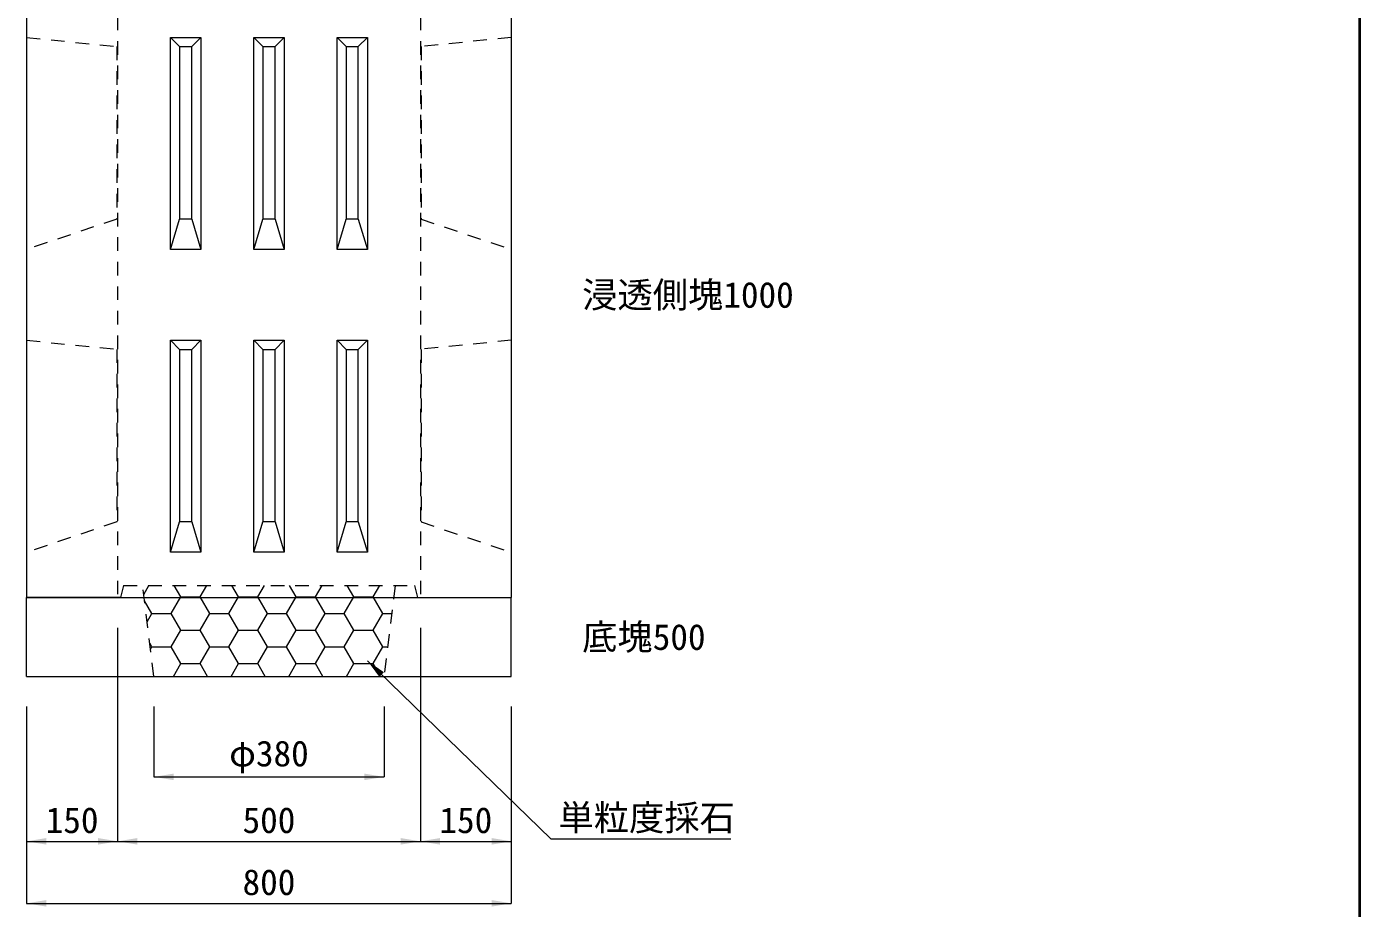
# Model space of a CAD drawing. Units: millimetres at full size, sheet at 1:30. Extents: x 19038 to 49388, y -43687 to -27642.
# Drawn here: x 26588 to 28788, y -38568 to -37112 of the extents above; entities that cross this region are included whole.
import ezdxf
from ezdxf.enums import TextEntityAlignment as Align

# ---------------------------------------------------------------- set-up
doc = ezdxf.new("R2010")
doc.units = ezdxf.units.MM
doc.header["$LTSCALE"] = 30
doc.linetypes.add('USER1', pattern=[1.35, 0.75, -0.6])
for name, color, linetype, lineweight in [('0_2', 7, 'Continuous', 9), ('図枠', 7, 'Continuous', 5), ('寸法線', 7, 'Continuous', 9), ('本体', 2, 'Continuous', 13), ('ﾊｯﾁﾝｸﾞ', 7, 'Continuous', 5)]:
    doc.layers.add(name, color=color, linetype=linetype, lineweight=lineweight)
doc.styles.add('ＭＳ ゴシック', font='')
doc.styles.get('ＭＳ ゴシック').set_extended_font_data('MS Gothic')

# ---------------------------------------------------------------- blocks, each defined once
blk = doc.blocks.new('filled_arrow')
at = {"color": 0, "linetype": 'Continuous', "lineweight": -2}
blk.add_solid([(7.5, 1.25), (0, 0), (7.5, -1.25)], dxfattribs=at)

msp = doc.modelspace()

# ---------------------------------------------------------------- linework, layer by layer
at = {"layer": '0_2', "linetype": 'USER1'}
for p, q in [((26587.99, -37129.5), (26736.99, -37144.5)), ((27387.99, -37129.5), (27238.99, -37144.5)), ((26736.99, -37144.5), (26736.99, -37429.5)), ((27238.99, -37144.5), (27238.99, -37429.5)), ((26736.99, -37429.5), (26587.99, -37479.5)), ((27238.99, -37429.5), (27387.99, -37479.5)), ((26587.99, -37629.5), (26736.99, -37644.5)), ((27387.99, -37629.5), (27238.99, -37644.5)), ((26736.99, -37644.5), (26736.99, -37929.5)), ((27238.99, -37644.5), (27238.99, -37929.5)), ((26736.99, -37929.5), (26587.99, -37979.5)), ((27238.99, -37929.5), (27387.99, -37979.5))]:
    msp.add_line(p, q, dxfattribs=at)
at = {"layer": '0_2'}
for p, q in [((26825.49, -37129.5), (26875.49, -37129.5)), ((26825.49, -37479.5), (26825.49, -37129.5)), ((26875.49, -37129.5), (26875.49, -37479.5)), ((26962.99, -37129.5), (27012.99, -37129.5)), ((26962.99, -37479.5), (26962.99, -37129.5)), ((27012.99, -37129.5), (27012.99, -37479.5)), ((27100.49, -37129.5), (27150.49, -37129.5)), ((27100.49, -37479.5), (27100.49, -37129.5)), ((27150.49, -37129.5), (27150.49, -37479.5)), ((26840.49, -37144.5), (26860.49, -37144.5)), ((26977.99, -37144.5), (26997.99, -37144.5)), ((27115.49, -37144.5), (27135.49, -37144.5)), ((26825.49, -37479.5), (26840.49, -37429.5)), ((26860.49, -37429.5), (26840.49, -37429.5)), ((26860.49, -37429.5), (26875.49, -37479.5)), ((26962.99, -37479.5), (26977.99, -37429.5)), ((26997.99, -37429.5), (26977.99, -37429.5)), ((26997.99, -37429.5), (27012.99, -37479.5)), ((27100.49, -37479.5), (27115.49, -37429.5)), ((27135.49, -37429.5), (27115.49, -37429.5)), ((27135.49, -37429.5), (27150.49, -37479.5)), ((26875.49, -37479.5), (26825.49, -37479.5)), ((27012.99, -37479.5), (26962.99, -37479.5)), ((27150.49, -37479.5), (27100.49, -37479.5)), ((26825.49, -37629.5), (26875.49, -37629.5)), ((26825.49, -37979.5), (26825.49, -37629.5)), ((26875.49, -37629.5), (26875.49, -37979.5)), ((26962.99, -37629.5), (27012.99, -37629.5)), ((26962.99, -37979.5), (26962.99, -37629.5)), ((27012.99, -37629.5), (27012.99, -37979.5)), ((27100.49, -37629.5), (27150.49, -37629.5)), ((27100.49, -37979.5), (27100.49, -37629.5)), ((27150.49, -37629.5), (27150.49, -37979.5)), ((26840.49, -37644.5), (26860.49, -37644.5)), ((26977.99, -37644.5), (26997.99, -37644.5)), ((27115.49, -37644.5), (27135.49, -37644.5)), ((26825.49, -37979.5), (26840.49, -37929.5)), ((26860.49, -37929.5), (26840.49, -37929.5)), ((26860.49, -37929.5), (26875.49, -37979.5)), ((26962.99, -37979.5), (26977.99, -37929.5)), ((26997.99, -37929.5), (26977.99, -37929.5)), ((26997.99, -37929.5), (27012.99, -37979.5)), ((27100.49, -37979.5), (27115.49, -37929.5)), ((27135.49, -37929.5), (27115.49, -37929.5)), ((27135.49, -37929.5), (27150.49, -37979.5)), ((26875.49, -37979.5), (26825.49, -37979.5)), ((27012.99, -37979.5), (26962.99, -37979.5)), ((27150.49, -37979.5), (27100.49, -37979.5))]:
    msp.add_line(p, q, dxfattribs=at)
for points in [[(26825.49, -37129.5), (26840.49, -37144.5), (26840.49, -37429.5)], [(26860.49, -37429.5), (26860.49, -37144.5), (26875.49, -37129.5)], [(26962.99, -37129.5), (26977.99, -37144.5), (26977.99, -37429.5)], [(26997.99, -37429.5), (26997.99, -37144.5), (27012.99, -37129.5)], [(27100.49, -37129.5), (27115.49, -37144.5), (27115.49, -37429.5)], [(27135.49, -37429.5), (27135.49, -37144.5), (27150.49, -37129.5)], [(26825.49, -37629.5), (26840.49, -37644.5), (26840.49, -37929.5)], [(26860.49, -37929.5), (26860.49, -37644.5), (26875.49, -37629.5)], [(26962.99, -37629.5), (26977.99, -37644.5), (26977.99, -37929.5)], [(26997.99, -37929.5), (26997.99, -37644.5), (27012.99, -37629.5)], [(27100.49, -37629.5), (27115.49, -37644.5), (27115.49, -37929.5)], [(27135.49, -37929.5), (27135.49, -37644.5), (27150.49, -37629.5)]]:
    msp.add_lwpolyline(points, dxfattribs=at)
at = {"layer": '図枠', "lineweight": 40}
msp.add_line((28787.99, -34976.71), (28787.99, -40516.71), dxfattribs=at)
at = {"layer": '寸法線'}
for p, q in [((26737.99, -38104.5), (26737.99, -38456.94)), ((26737.99, -38104.5), (26737.99, -38456.94)), ((27237.99, -38104.5), (27237.99, -38456.94)), ((27237.99, -38104.5), (27237.99, -38456.94)), ((26587.99, -38234.5), (26587.99, -38456.94)), ((26587.99, -38234.5), (26587.99, -38559.33)), ((26797.99, -38234.5), (26797.99, -38350.52)), ((27177.99, -38234.5), (27177.99, -38350.52)), ((27387.99, -38234.5), (27387.99, -38456.94)), ((27387.99, -38234.5), (27387.99, -38559.33)), ((26797.99, -38350.52), (27177.99, -38350.52)), ((26587.99, -38456.94), (26737.99, -38456.94)), ((26737.99, -38456.94), (27237.99, -38456.94)), ((27237.99, -38456.94), (27387.99, -38456.94)), ((26587.99, -38559.33), (27387.99, -38559.33))]:
    msp.add_line(p, q, dxfattribs=at)
msp.add_lwpolyline([(27150.68, -38158.99), (27453.4, -38452.71), (27750.52, -38452.71)], dxfattribs=at)
at = {"layer": '本体'}
for p, q in [((26587.99, -37054.5), (26587.99, -38054.5)), ((27387.99, -37054.5), (27387.99, -38054.5)), ((26587.99, -38054.5), (27387.99, -38054.5)), ((26587.99, -38184.5), (26587.99, -38054.5)), ((26742.99, -38054.5), (26587.99, -38054.5)), ((27232.99, -38054.5), (27387.99, -38054.5)), ((27387.99, -38184.5), (27387.99, -38054.5)), ((26587.99, -38184.5), (27387.99, -38184.5))]:
    msp.add_line(p, q, dxfattribs=at)
at = {"layer": '本体', "linetype": 'USER1', "lineweight": 9}
for p, q in [((26737.99, -37054.5), (26737.99, -38054.5)), ((27237.99, -37054.5), (27237.99, -38054.5)), ((26747.99, -38034.5), (26742.99, -38054.5)), ((26747.99, -38034.5), (27227.99, -38034.5)), ((26797.99, -38184.5), (26779.49, -38034.5)), ((27196.49, -38034.5), (27177.99, -38184.5)), ((27227.99, -38034.5), (27232.99, -38054.5))]:
    msp.add_line(p, q, dxfattribs=at)
at = {"layer": 'ﾊｯﾁﾝｸﾞ'}
for p, q in [((26781.33, -38049.38), (26789.92, -38034.5)), ((26842.5, -38053.43), (26831.57, -38034.5)), ((26874.25, -38053.42), (26885.17, -38034.5)), ((26937.75, -38053.43), (26926.82, -38034.5)), ((26969.5, -38053.42), (26980.42, -38034.5)), ((27033, -38053.43), (27022.07, -38034.5)), ((27064.75, -38053.42), (27075.67, -38034.5)), ((27128.25, -38053.43), (27117.32, -38034.5)), ((27160, -38053.42), (27170.92, -38034.5)), ((26794.87, -38080.92), (26782.6, -38059.67)), ((26826.62, -38080.92), (26842.5, -38053.42)), ((26842.5, -38053.42), (26874.25, -38053.42)), ((26890.12, -38080.92), (26874.25, -38053.43)), ((26921.87, -38080.92), (26937.75, -38053.42)), ((26937.75, -38053.42), (26969.5, -38053.42)), ((26985.37, -38080.92), (26969.5, -38053.43)), ((27017.12, -38080.92), (27033, -38053.42)), ((27033, -38053.42), (27064.75, -38053.42)), ((27080.62, -38080.92), (27064.75, -38053.43)), ((27112.37, -38080.92), (27128.25, -38053.42)), ((27128.25, -38053.42), (27160, -38053.42)), ((27175.87, -38080.92), (27160, -38053.43)), ((26786.92, -38094.69), (26794.87, -38080.92)), ((26794.87, -38080.92), (26826.62, -38080.92)), ((26842.5, -38108.42), (26826.62, -38080.92)), ((26874.25, -38108.42), (26890.12, -38080.92)), ((26890.12, -38080.92), (26921.87, -38080.92)), ((26937.75, -38108.42), (26921.87, -38080.92)), ((26969.5, -38108.42), (26985.37, -38080.92)), ((26985.37, -38080.92), (27017.12, -38080.92)), ((27033, -38108.42), (27017.12, -38080.92)), ((27064.75, -38108.42), (27080.62, -38080.92)), ((27080.62, -38080.92), (27112.37, -38080.92)), ((27128.25, -38108.42), (27112.37, -38080.92)), ((27160, -38108.42), (27175.87, -38080.92)), ((27175.87, -38080.92), (27190.77, -38080.92)), ((26826.62, -38135.91), (26842.5, -38108.42)), ((26842.5, -38108.42), (26874.25, -38108.42)), ((26890.12, -38135.91), (26874.25, -38108.42)), ((26921.87, -38135.91), (26937.75, -38108.42)), ((26937.75, -38108.42), (26969.5, -38108.42)), ((26985.37, -38135.91), (26969.5, -38108.42)), ((27017.12, -38135.91), (27033, -38108.42)), ((27033, -38108.42), (27064.75, -38108.42)), ((27080.62, -38135.91), (27064.75, -38108.42)), ((27112.37, -38135.91), (27128.25, -38108.42)), ((27128.25, -38108.42), (27160, -38108.42)), ((27175.87, -38135.91), (27160, -38108.42)), ((26794.87, -38135.91), (26791.22, -38129.6)), ((26792.51, -38140.01), (26794.87, -38135.91)), ((26794.87, -38135.91), (26826.62, -38135.91)), ((26842.5, -38163.41), (26826.62, -38135.91)), ((26874.25, -38163.41), (26890.12, -38135.91)), ((26890.12, -38135.91), (26921.87, -38135.91)), ((26937.75, -38163.41), (26921.87, -38135.91)), ((26969.5, -38163.41), (26985.37, -38135.91)), ((26985.37, -38135.91), (27017.12, -38135.91)), ((27033, -38163.41), (27017.12, -38135.91)), ((27064.75, -38163.41), (27080.62, -38135.91)), ((27080.62, -38135.91), (27112.37, -38135.91)), ((27128.25, -38163.41), (27112.37, -38135.91)), ((27160, -38163.41), (27175.87, -38135.91)), ((27175.87, -38135.91), (27183.99, -38135.91)), ((26830.32, -38184.5), (26842.5, -38163.41)), ((26842.5, -38163.41), (26874.25, -38163.41)), ((26886.42, -38184.5), (26874.25, -38163.41)), ((26925.57, -38184.5), (26937.75, -38163.41)), ((26937.75, -38163.41), (26969.5, -38163.41)), ((26981.67, -38184.5), (26969.5, -38163.41)), ((27020.82, -38184.5), (27033, -38163.41)), ((27033, -38163.41), (27064.75, -38163.41)), ((27076.92, -38184.5), (27064.75, -38163.41)), ((27116.07, -38184.5), (27128.25, -38163.41)), ((27128.25, -38163.41), (27160, -38163.41)), ((27172.17, -38184.5), (27160, -38163.41))]:
    msp.add_line(p, q, dxfattribs=at)

# ---------------------------------------------------------------- block references
at = {"layer": '寸法線', "xscale": 4.33, "yscale": 4.33}
for p, rotation in [((27150.68, -38158.99), 315.9), ((27177.99, -38350.52), 180), ((26737.99, -38456.94), 180), ((27237.99, -38456.94), 180), ((27387.99, -38456.94), 180), ((27387.99, -38559.33), 180)]:
    msp.add_blockref('filled_arrow', p, dxfattribs=dict(at, rotation=rotation))
for p in [(26797.99, -38350.52), (26587.99, -38456.94), (26737.99, -38456.94), (27237.99, -38456.94), (26587.99, -38559.33)]:
    msp.add_blockref('filled_arrow', p, dxfattribs=at)

# ---------------------------------------------------------------- texts
at = {"layer": '寸法線', "style": 'ＭＳ ゴシック'}
for s, p in [('浸透側塊1000', (27504.97, -37554.5)), ('底塊500', (27504.97, -38119.5))]:
    msp.add_text(s, height=42.72, dxfattribs=at).set_placement(p, align=Align.MIDDLE_LEFT)
for s, p in [('φ380', (26987.99, -38311.86)), ('150', (26662.99, -38421.94)), ('500', (26987.99, -38421.94)), ('150', (27312.99, -38421.94)), ('800', (26987.99, -38524.33))]:
    msp.add_text(s, height=42.72, dxfattribs=at).set_placement(p, align=Align.MIDDLE_CENTER)
msp.add_text('単粒度採石', height=42.72, dxfattribs=at).set_placement((27465.9, -38396.43), align=Align.TOP_LEFT)

doc.saveas('drawing.dxf')
